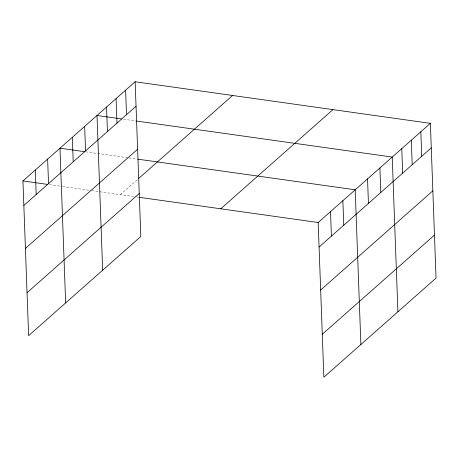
<?xml version="1.0" encoding="UTF-8"?>
<svg xmlns="http://www.w3.org/2000/svg" width="459" height="459" viewBox="0 0 459 459"><rect width="100%" height="100%" fill="white"/><g stroke="black" fill="none" stroke-linecap="round" stroke-linejoin="round"><path stroke-width="0.34" stroke-dasharray="2.29 1.72" d="M120.378 194.656L137.545 179.475M123.442 119.202L135.967 120.964M85.724 151.831L128.176 157.81M128.87 157.907L137.218 159.084M49.394 184.656L61.919 186.423M62.619 186.52L91.146 190.537M91.846 190.634L135.709 196.813M136.409 196.911L138.498 197.209"/><path stroke-width="0.69" d="M135.147 81.759L140.821 236.483L28.624 335.655L22.95 180.932L135.147 81.759L430.376 123.345L436.05 278.068L323.853 377.241L318.179 222.517L430.376 123.345M23.851 205.443L136.042 106.27M25.423 248.411L137.62 149.238M138.618 178.528L232.57 95.478M27.047 292.687L139.243 193.514M220.756 208.793L332.953 109.621M319.08 247.028L431.276 147.855M320.657 290.002L432.848 190.824M322.281 334.272L434.472 235.1M121.354 118.91L96.998 115.479L102.673 270.202M136.667 121.061L392.233 157.064L397.901 311.787M84.33 151.636L59.974 148.205L65.648 302.929M137.918 159.181L355.203 189.791L360.877 344.514M22.95 180.932L47.306 184.363M139.197 197.307L318.179 222.517M420.84 131.773L421.741 156.284M411.304 140.202L412.199 164.712M401.768 148.63L402.663 173.146M379.886 167.971L380.786 192.482M367.544 178.878L368.445 203.394M342.862 200.698L343.762 225.208M330.52 211.605L331.421 236.121M125.611 90.188L126.506 114.698M116.075 98.616L116.97 123.127M106.534 107.045L107.435 131.561M84.657 126.386L85.558 150.896M72.315 137.293L73.216 161.809M47.633 159.112L48.534 183.623M35.291 170.019L36.192 194.536"/></g></svg>
